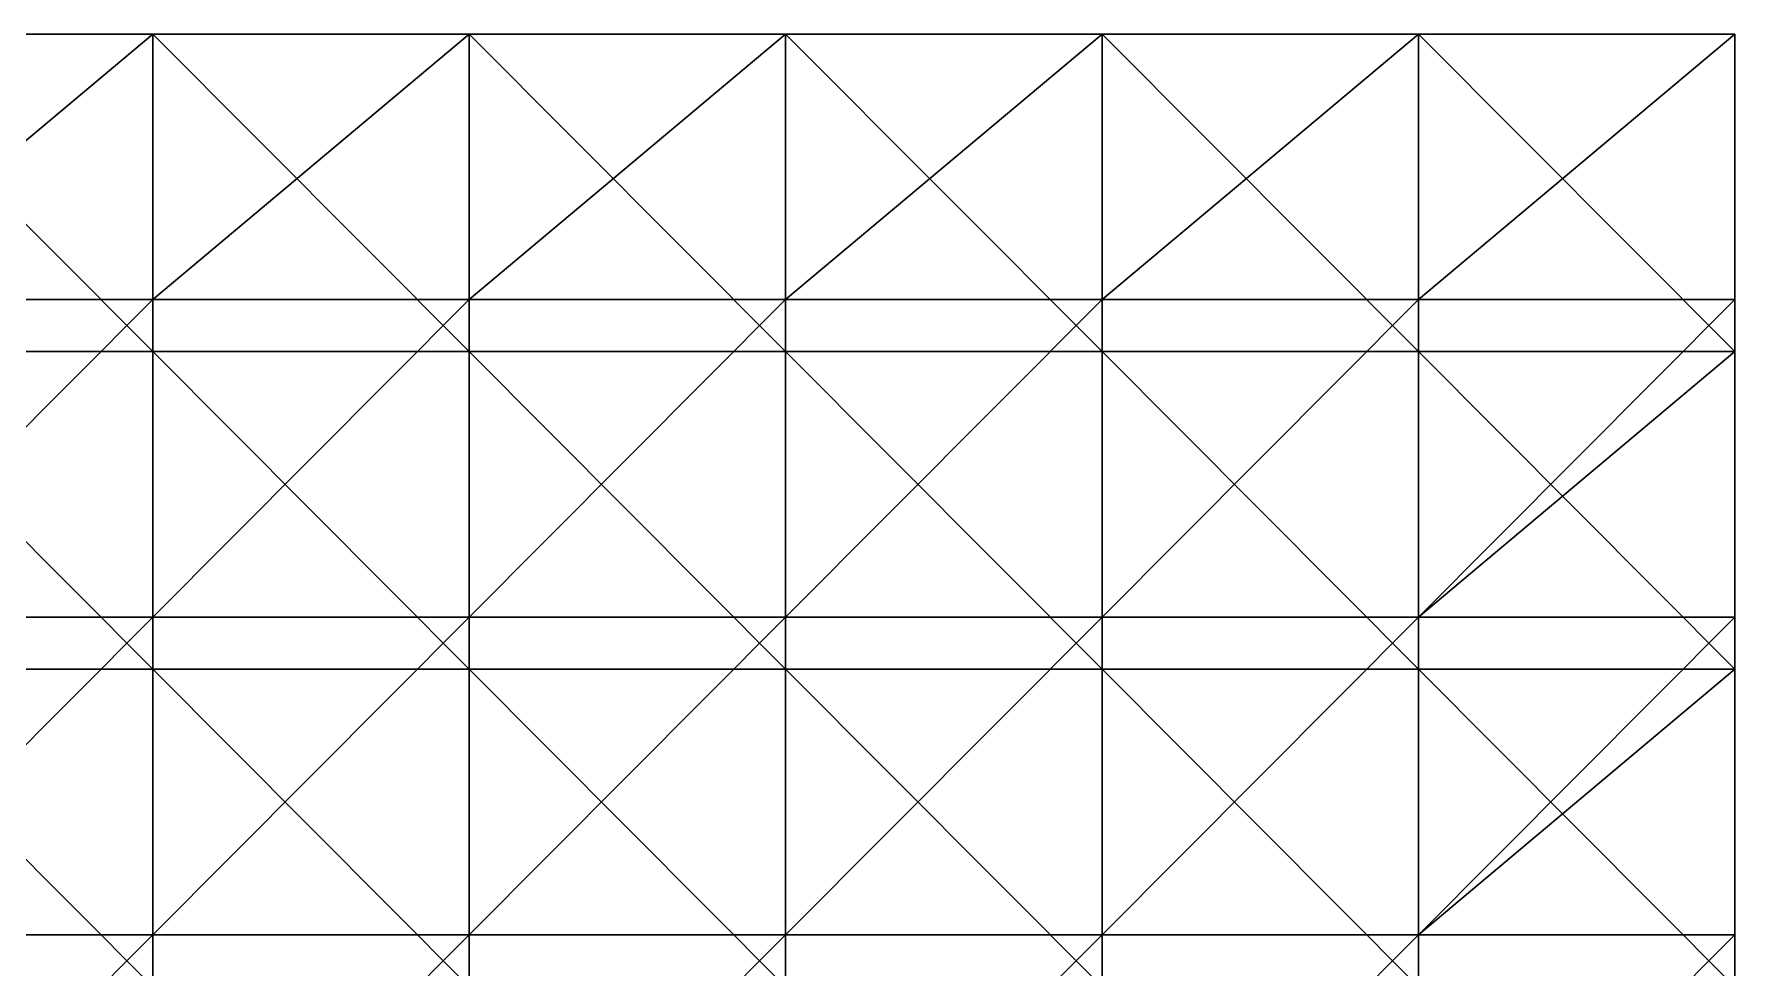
# Model space of a CAD drawing. Header units: inches. Extents: x 0 to 300, y 0 to 160.
# Drawn here: x 262.5 to 300, y 139.4 to 160 of the extents above; entities that cross this region are included whole.
import ezdxf

# ---------------------------------------------------------------- set-up
doc = ezdxf.new("R2010")
doc.units = ezdxf.units.IN
doc.header["$LTSCALE"] = 198.929398
doc.header["$MEASUREMENT"] = 0
for name, color, linetype in [('2', 7, 'CONTINUOUS'), ('4', 7, 'CONTINUOUS'), ('5', 7, 'CONTINUOUS'), ('6', 7, 'CONTINUOUS')]:
    doc.layers.add(name, color=color, linetype=linetype)

msp = doc.modelspace()

# ---------------------------------------------------------------- linework, layer by layer
at = {"layer": '2', "linetype": 'CONTINUOUS'}
for points in [[(300, 160, -5.853), (300, 160), (300, 153, -6.957), (300, 160, -5.853)], [(300, 153, -6.957), (300, 160), (300, 153), (300, 153, -6.957)], [(300, 160, -6.957), (300, 160, -5.853), (300, 153, -6.957), (300, 160, -6.957)], [(300, 160, -12.86), (300, 160, -6.957), (300, 153, -13.913), (300, 160, -12.86)], [(300, 153, -13.913), (300, 160, -6.957), (300, 153, -6.957), (300, 153, -13.913)], [(300, 160, -13.913), (300, 160, -12.86), (300, 153, -13.913), (300, 160, -13.913)], [(300, 160, -19.867), (300, 160, -13.913), (300, 153, -20.87), (300, 160, -19.867)], [(300, 153, -20.87), (300, 160, -13.913), (300, 153, -13.913), (300, 153, -20.87)], [(300, 160, -20.87), (300, 160, -19.867), (300, 153, -20.87), (300, 160, -20.87)], [(300, 160, -26.874), (300, 160, -20.87), (300, 153, -27.826), (300, 160, -26.874)], [(300, 153, -27.826), (300, 160, -20.87), (300, 153, -20.87), (300, 153, -27.826)], [(300, 160, -27.826), (300, 160, -26.874), (300, 153, -27.826), (300, 160, -27.826)], [(300, 160, -33.881), (300, 160, -27.826), (300, 153, -34.783), (300, 160, -33.881)], [(300, 153, -34.783), (300, 160, -27.826), (300, 153, -27.826), (300, 153, -34.783)], [(300, 160, -34.783), (300, 160, -33.881), (300, 153, -34.783), (300, 160, -34.783)], [(300, 160, -40.888), (300, 160, -34.783), (300, 153, -41.739), (300, 160, -40.888)], [(300, 153, -41.739), (300, 160, -34.783), (300, 153, -34.783), (300, 153, -41.739)], [(300, 160, -41.739), (300, 160, -40.888), (300, 153, -41.739), (300, 160, -41.739)], [(300, 160, -47.895), (300, 160, -41.739), (300, 153, -48.696), (300, 160, -47.895)], [(300, 153, -48.696), (300, 160, -41.739), (300, 153, -41.739), (300, 153, -48.696)], [(300, 160, -48.696), (300, 160, -47.895), (300, 153, -48.696), (300, 160, -48.696)], [(300, 160, -54.902), (300, 160, -48.696), (300, 153, -55.652), (300, 160, -54.902)], [(300, 153, -55.652), (300, 160, -48.696), (300, 153, -48.696), (300, 153, -55.652)], [(300, 160, -55.652), (300, 160, -54.902), (300, 153, -55.652), (300, 160, -55.652)], [(300, 160, -61.909), (300, 160, -55.652), (300, 153, -62.609), (300, 160, -61.909)], [(300, 153, -62.609), (300, 160, -55.652), (300, 153, -55.652), (300, 153, -62.609)], [(300, 160, -62.609), (300, 160, -61.909), (300, 153, -62.609), (300, 160, -62.609)], [(300, 160, -68.916), (300, 160, -62.609), (300, 153, -69.565), (300, 160, -68.916)], [(300, 153, -69.565), (300, 160, -62.609), (300, 153, -62.609), (300, 153, -69.565)], [(300, 160, -69.565), (300, 160, -68.916), (300, 153, -69.565), (300, 160, -69.565)], [(300, 160, -75.923), (300, 160, -69.565), (300, 153, -76.522), (300, 160, -75.923)], [(300, 153, -76.522), (300, 160, -69.565), (300, 153, -69.565), (300, 153, -76.522)], [(300, 160, -76.522), (300, 160, -75.923), (300, 153, -76.522), (300, 160, -76.522)], [(300, 160, -82.93), (300, 160, -76.522), (300, 153, -83.478), (300, 160, -82.93)], [(300, 153, -83.478), (300, 160, -76.522), (300, 153, -76.522), (300, 153, -83.478)], [(300, 160, -83.478), (300, 160, -82.93), (300, 153, -83.478), (300, 160, -83.478)], [(300, 160, -89.937), (300, 160, -83.478), (300, 153, -90.435), (300, 160, -89.937)], [(300, 153, -90.435), (300, 160, -83.478), (300, 153, -83.478), (300, 153, -90.435)], [(300, 160, -90.435), (300, 160, -89.937), (300, 153, -90.435), (300, 160, -90.435)], [(300, 160, -96.944), (300, 160, -90.435), (300, 153, -97.391), (300, 160, -96.944)], [(300, 153, -97.391), (300, 160, -90.435), (300, 153, -90.435), (300, 153, -97.391)], [(300, 160, -97.391), (300, 160, -96.944), (300, 153, -97.391), (300, 160, -97.391)], [(300, 160, -103.951), (300, 160, -97.391), (300, 153, -104.348), (300, 160, -103.951)], [(300, 153, -104.348), (300, 160, -97.391), (300, 153, -97.391), (300, 153, -104.348)], [(300, 160, -104.348), (300, 160, -103.951), (300, 153, -104.348), (300, 160, -104.348)], [(300, 160, -110.958), (300, 160, -104.348), (300, 153, -111.304), (300, 160, -110.958)], [(300, 153, -111.304), (300, 160, -104.348), (300, 153, -104.348), (300, 153, -111.304)], [(300, 160, -111.304), (300, 160, -110.958), (300, 153, -111.304), (300, 160, -111.304)], [(300, 160, -117.965), (300, 160, -111.304), (300, 153, -118.261), (300, 160, -117.965)], [(300, 153, -118.261), (300, 160, -111.304), (300, 153, -111.304), (300, 153, -118.261)], [(300, 160, -118.261), (300, 160, -117.965), (300, 153, -118.261), (300, 160, -118.261)], [(300, 160, -124.972), (300, 160, -118.261), (300, 153, -125.217), (300, 160, -124.972)], [(300, 153, -125.217), (300, 160, -118.261), (300, 153, -118.261), (300, 153, -125.217)], [(300, 160, -125.217), (300, 160, -124.972), (300, 153, -125.217), (300, 160, -125.217)], [(300, 160, -131.979), (300, 160, -125.217), (300, 153, -132.174), (300, 160, -131.979)], [(300, 153, -132.174), (300, 160, -125.217), (300, 153, -125.217), (300, 153, -132.174)], [(300, 160, -132.174), (300, 160, -131.979), (300, 153, -132.174), (300, 160, -132.174)], [(300, 160, -138.986), (300, 160, -132.174), (300, 153, -139.13), (300, 160, -138.986)], [(300, 153, -139.13), (300, 160, -132.174), (300, 153, -132.174), (300, 153, -139.13)], [(300, 160, -139.13), (300, 160, -138.986), (300, 153, -139.13), (300, 160, -139.13)], [(300, 160, -145.993), (300, 160, -139.13), (300, 153, -146.087), (300, 160, -145.993)], [(300, 153, -146.087), (300, 160, -139.13), (300, 153, -139.13), (300, 153, -146.087)], [(300, 160, -146.087), (300, 160, -145.993), (300, 153, -146.087), (300, 160, -146.087)], [(300, 160, -153), (300, 160, -146.087), (300, 153, -153.043), (300, 160, -153)], [(300, 153, -153.043), (300, 160, -146.087), (300, 153, -146.087), (300, 153, -153.043)], [(300, 160, -160), (300, 160, -153), (300, 154.147, -160), (300, 160, -160)], [(300, 154.147, -160), (300, 160, -153), (300, 153, -160), (300, 154.147, -160)], [(300, 153, -160), (300, 160, -153), (300, 153, -153.043), (300, 153, -160)], [(300, 153, -160), (300, 153, -153.043), (300, 147.14, -160), (300, 153, -160)], [(300, 153, -153.043), (300, 153, -146.087), (300, 145.993, -153.043), (300, 153, -153.043)], [(300, 147.14, -160), (300, 153, -153.043), (300, 145.993, -160), (300, 147.14, -160)], [(300, 145.993, -160), (300, 153, -153.043), (300, 145.993, -153.043), (300, 145.993, -160)], [(300, 153, -146.087), (300, 153, -139.13), (300, 145.993, -146.087), (300, 153, -146.087)], [(300, 145.993, -153.043), (300, 153, -146.087), (300, 145.993, -146.087), (300, 145.993, -153.043)], [(300, 153, -139.13), (300, 153, -132.174), (300, 145.993, -139.13), (300, 153, -139.13)], [(300, 145.993, -146.087), (300, 153, -139.13), (300, 145.993, -139.13), (300, 145.993, -146.087)], [(300, 153, -132.174), (300, 153, -125.217), (300, 145.993, -132.174), (300, 153, -132.174)], [(300, 145.993, -139.13), (300, 153, -132.174), (300, 145.993, -132.174), (300, 145.993, -139.13)], [(300, 153, -125.217), (300, 153, -118.261), (300, 145.993, -125.217), (300, 153, -125.217)], [(300, 145.993, -132.174), (300, 153, -125.217), (300, 145.993, -125.217), (300, 145.993, -132.174)], [(300, 153, -118.261), (300, 153, -111.304), (300, 145.993, -118.261), (300, 153, -118.261)], [(300, 145.993, -125.217), (300, 153, -118.261), (300, 145.993, -118.261), (300, 145.993, -125.217)], [(300, 153, -111.304), (300, 153, -104.348), (300, 145.993, -111.304), (300, 153, -111.304)], [(300, 145.993, -118.261), (300, 153, -111.304), (300, 145.993, -111.304), (300, 145.993, -118.261)], [(300, 153, -104.348), (300, 153, -97.391), (300, 145.993, -104.348), (300, 153, -104.348)], [(300, 145.993, -111.304), (300, 153, -104.348), (300, 145.993, -104.348), (300, 145.993, -111.304)], [(300, 153, -97.391), (300, 153, -90.435), (300, 145.993, -97.391), (300, 153, -97.391)], [(300, 145.993, -104.348), (300, 153, -97.391), (300, 145.993, -97.391), (300, 145.993, -104.348)], [(300, 153, -90.435), (300, 153, -83.478), (300, 145.993, -90.435), (300, 153, -90.435)], [(300, 145.993, -97.391), (300, 153, -90.435), (300, 145.993, -90.435), (300, 145.993, -97.391)], [(300, 153, -83.478), (300, 153, -76.522), (300, 145.993, -83.478), (300, 153, -83.478)], [(300, 145.993, -90.435), (300, 153, -83.478), (300, 145.993, -83.478), (300, 145.993, -90.435)], [(300, 153, -76.522), (300, 153, -69.565), (300, 145.993, -76.522), (300, 153, -76.522)], [(300, 145.993, -83.478), (300, 153, -76.522), (300, 145.993, -76.522), (300, 145.993, -83.478)], [(300, 153, -69.565), (300, 153, -62.609), (300, 145.993, -69.565), (300, 153, -69.565)], [(300, 145.993, -76.522), (300, 153, -69.565), (300, 145.993, -69.565), (300, 145.993, -76.522)], [(300, 153, -62.609), (300, 153, -55.652), (300, 145.993, -62.609), (300, 153, -62.609)], [(300, 145.993, -69.565), (300, 153, -62.609), (300, 145.993, -62.609), (300, 145.993, -69.565)], [(300, 153, -55.652), (300, 153, -48.696), (300, 145.993, -55.652), (300, 153, -55.652)], [(300, 145.993, -62.609), (300, 153, -55.652), (300, 145.993, -55.652), (300, 145.993, -62.609)], [(300, 153, -48.696), (300, 153, -41.739), (300, 145.993, -48.696), (300, 153, -48.696)], [(300, 145.993, -55.652), (300, 153, -48.696), (300, 145.993, -48.696), (300, 145.993, -55.652)], [(300, 153, -41.739), (300, 153, -34.783), (300, 145.993, -41.739), (300, 153, -41.739)], [(300, 145.993, -48.696), (300, 153, -41.739), (300, 145.993, -41.739), (300, 145.993, -48.696)], [(300, 153, -34.783), (300, 153, -27.826), (300, 145.993, -34.783), (300, 153, -34.783)], [(300, 145.993, -41.739), (300, 153, -34.783), (300, 145.993, -34.783), (300, 145.993, -41.739)], [(300, 153, -27.826), (300, 153, -20.87), (300, 145.993, -27.826), (300, 153, -27.826)], [(300, 145.993, -34.783), (300, 153, -27.826), (300, 145.993, -27.826), (300, 145.993, -34.783)], [(300, 153, -20.87), (300, 153, -13.913), (300, 145.993, -20.87), (300, 153, -20.87)], [(300, 145.993, -27.826), (300, 153, -20.87), (300, 145.993, -20.87), (300, 145.993, -27.826)], [(300, 153, -13.913), (300, 153, -6.957), (300, 145.993, -13.913), (300, 153, -13.913)], [(300, 145.993, -20.87), (300, 153, -13.913), (300, 145.993, -13.913), (300, 145.993, -20.87)], [(300, 153, -6.957), (300, 153), (300, 145.993, -6.957), (300, 153, -6.957)], [(300, 145.993, -13.913), (300, 153, -6.957), (300, 145.993, -6.957), (300, 145.993, -13.913)], [(300, 153), (300, 145.993), (300, 145.993, -6.957), (300, 153)], [(300, 145.993, -6.957), (300, 145.993), (300, 138.986, -6.957), (300, 145.993, -6.957)], [(300, 145.993), (300, 138.986), (300, 138.986, -6.957), (300, 145.993)], [(300, 145.993, -160), (300, 145.993, -153.043), (300, 140.133, -160), (300, 145.993, -160)], [(300, 145.993, -153.043), (300, 145.993, -146.087), (300, 138.986, -153.043), (300, 145.993, -153.043)], [(300, 140.133, -160), (300, 145.993, -153.043), (300, 138.986, -160), (300, 140.133, -160)], [(300, 138.986, -160), (300, 145.993, -153.043), (300, 138.986, -153.043), (300, 138.986, -160)], [(300, 145.993, -146.087), (300, 145.993, -139.13), (300, 138.986, -146.087), (300, 145.993, -146.087)], [(300, 138.986, -153.043), (300, 145.993, -146.087), (300, 138.986, -146.087), (300, 138.986, -153.043)], [(300, 145.993, -139.13), (300, 145.993, -132.174), (300, 138.986, -139.13), (300, 145.993, -139.13)], [(300, 138.986, -146.087), (300, 145.993, -139.13), (300, 138.986, -139.13), (300, 138.986, -146.087)], [(300, 145.993, -132.174), (300, 145.993, -125.217), (300, 138.986, -132.174), (300, 145.993, -132.174)], [(300, 138.986, -139.13), (300, 145.993, -132.174), (300, 138.986, -132.174), (300, 138.986, -139.13)], [(300, 145.993, -125.217), (300, 145.993, -118.261), (300, 138.986, -125.217), (300, 145.993, -125.217)], [(300, 138.986, -132.174), (300, 145.993, -125.217), (300, 138.986, -125.217), (300, 138.986, -132.174)], [(300, 145.993, -118.261), (300, 145.993, -111.304), (300, 138.986, -118.261), (300, 145.993, -118.261)], [(300, 138.986, -125.217), (300, 145.993, -118.261), (300, 138.986, -118.261), (300, 138.986, -125.217)], [(300, 145.993, -111.304), (300, 145.993, -104.348), (300, 138.986, -111.304), (300, 145.993, -111.304)], [(300, 138.986, -118.261), (300, 145.993, -111.304), (300, 138.986, -111.304), (300, 138.986, -118.261)], [(300, 145.993, -104.348), (300, 145.993, -97.391), (300, 138.986, -104.348), (300, 145.993, -104.348)], [(300, 138.986, -111.304), (300, 145.993, -104.348), (300, 138.986, -104.348), (300, 138.986, -111.304)], [(300, 145.993, -97.391), (300, 145.993, -90.435), (300, 138.986, -97.391), (300, 145.993, -97.391)], [(300, 138.986, -104.348), (300, 145.993, -97.391), (300, 138.986, -97.391), (300, 138.986, -104.348)], [(300, 145.993, -90.435), (300, 145.993, -83.478), (300, 138.986, -90.435), (300, 145.993, -90.435)], [(300, 138.986, -97.391), (300, 145.993, -90.435), (300, 138.986, -90.435), (300, 138.986, -97.391)], [(300, 145.993, -83.478), (300, 145.993, -76.522), (300, 138.986, -83.478), (300, 145.993, -83.478)], [(300, 138.986, -90.435), (300, 145.993, -83.478), (300, 138.986, -83.478), (300, 138.986, -90.435)], [(300, 145.993, -76.522), (300, 145.993, -69.565), (300, 138.986, -76.522), (300, 145.993, -76.522)], [(300, 138.986, -83.478), (300, 145.993, -76.522), (300, 138.986, -76.522), (300, 138.986, -83.478)], [(300, 145.993, -69.565), (300, 145.993, -62.609), (300, 138.986, -69.565), (300, 145.993, -69.565)], [(300, 138.986, -76.522), (300, 145.993, -69.565), (300, 138.986, -69.565), (300, 138.986, -76.522)], [(300, 145.993, -62.609), (300, 145.993, -55.652), (300, 138.986, -62.609), (300, 145.993, -62.609)], [(300, 138.986, -69.565), (300, 145.993, -62.609), (300, 138.986, -62.609), (300, 138.986, -69.565)], [(300, 145.993, -55.652), (300, 145.993, -48.696), (300, 138.986, -55.652), (300, 145.993, -55.652)], [(300, 138.986, -62.609), (300, 145.993, -55.652), (300, 138.986, -55.652), (300, 138.986, -62.609)], [(300, 145.993, -48.696), (300, 145.993, -41.739), (300, 138.986, -48.696), (300, 145.993, -48.696)], [(300, 138.986, -55.652), (300, 145.993, -48.696), (300, 138.986, -48.696), (300, 138.986, -55.652)], [(300, 145.993, -41.739), (300, 145.993, -34.783), (300, 138.986, -41.739), (300, 145.993, -41.739)], [(300, 138.986, -48.696), (300, 145.993, -41.739), (300, 138.986, -41.739), (300, 138.986, -48.696)], [(300, 145.993, -34.783), (300, 145.993, -27.826), (300, 138.986, -34.783), (300, 145.993, -34.783)], [(300, 138.986, -41.739), (300, 145.993, -34.783), (300, 138.986, -34.783), (300, 138.986, -41.739)], [(300, 145.993, -27.826), (300, 145.993, -20.87), (300, 138.986, -27.826), (300, 145.993, -27.826)], [(300, 138.986, -34.783), (300, 145.993, -27.826), (300, 138.986, -27.826), (300, 138.986, -34.783)], [(300, 145.993, -20.87), (300, 145.993, -13.913), (300, 138.986, -20.87), (300, 145.993, -20.87)], [(300, 138.986, -27.826), (300, 145.993, -20.87), (300, 138.986, -20.87), (300, 138.986, -27.826)], [(300, 145.993, -13.913), (300, 145.993, -6.957), (300, 138.986, -13.913), (300, 145.993, -13.913)], [(300, 138.986, -20.87), (300, 145.993, -13.913), (300, 138.986, -13.913), (300, 138.986, -20.87)], [(300, 138.986, -13.913), (300, 145.993, -6.957), (300, 138.986, -6.957), (300, 138.986, -13.913)]]:
    msp.add_3dface(points, dxfattribs=at)
at = {"layer": '4', "linetype": 'CONTINUOUS'}
for points in [[(265.116, 154.147, -160), (258.14, 154.147, -160), (265.116, 160, -160), (265.116, 154.147, -160)], [(265.116, 160, -160), (258.14, 154.147, -160), (258.14, 160, -160), (265.116, 160, -160)], [(272.093, 154.147, -160), (265.116, 154.147, -160), (272.093, 160, -160), (272.093, 154.147, -160)], [(272.093, 160, -160), (265.116, 154.147, -160), (265.116, 160, -160), (272.093, 160, -160)], [(279.07, 154.147, -160), (272.093, 154.147, -160), (279.07, 160, -160), (279.07, 154.147, -160)], [(279.07, 160, -160), (272.093, 154.147, -160), (272.093, 160, -160), (279.07, 160, -160)], [(286.047, 154.147, -160), (279.07, 154.147, -160), (286.047, 160, -160), (286.047, 154.147, -160)], [(286.047, 160, -160), (279.07, 154.147, -160), (279.07, 160, -160), (286.047, 160, -160)], [(293.023, 154.147, -160), (286.047, 154.147, -160), (293.023, 160, -160), (293.023, 154.147, -160)], [(293.023, 160, -160), (286.047, 154.147, -160), (286.047, 160, -160), (293.023, 160, -160)], [(300, 160, -160), (300, 154.147, -160), (293.023, 154.147, -160), (300, 160, -160)], [(300, 160, -160), (293.023, 154.147, -160), (293.023, 160, -160), (300, 160, -160)], [(265.116, 147.14, -160), (258.14, 147.14, -160), (265.116, 154.147, -160), (265.116, 147.14, -160)], [(265.116, 154.147, -160), (258.14, 147.14, -160), (258.14, 154.147, -160), (265.116, 154.147, -160)], [(272.093, 147.14, -160), (265.116, 147.14, -160), (272.093, 154.147, -160), (272.093, 147.14, -160)], [(272.093, 154.147, -160), (265.116, 147.14, -160), (265.116, 154.147, -160), (272.093, 154.147, -160)], [(279.07, 147.14, -160), (272.093, 147.14, -160), (279.07, 154.147, -160), (279.07, 147.14, -160)], [(279.07, 154.147, -160), (272.093, 147.14, -160), (272.093, 154.147, -160), (279.07, 154.147, -160)], [(286.047, 147.14, -160), (279.07, 147.14, -160), (286.047, 154.147, -160), (286.047, 147.14, -160)], [(286.047, 154.147, -160), (279.07, 147.14, -160), (279.07, 154.147, -160), (286.047, 154.147, -160)], [(293.023, 147.14, -160), (286.047, 147.14, -160), (293.023, 154.147, -160), (293.023, 147.14, -160)], [(293.023, 154.147, -160), (286.047, 147.14, -160), (286.047, 154.147, -160), (293.023, 154.147, -160)], [(300, 154.147, -160), (300, 153, -160), (293.023, 147.14, -160), (300, 154.147, -160)], [(300, 154.147, -160), (293.023, 147.14, -160), (293.023, 154.147, -160), (300, 154.147, -160)], [(300, 153, -160), (300, 147.14, -160), (293.023, 147.14, -160), (300, 153, -160)], [(265.116, 140.133, -160), (258.14, 140.133, -160), (265.116, 147.14, -160), (265.116, 140.133, -160)], [(265.116, 147.14, -160), (258.14, 140.133, -160), (258.14, 147.14, -160), (265.116, 147.14, -160)], [(272.093, 140.133, -160), (265.116, 140.133, -160), (272.093, 147.14, -160), (272.093, 140.133, -160)], [(272.093, 147.14, -160), (265.116, 140.133, -160), (265.116, 147.14, -160), (272.093, 147.14, -160)], [(279.07, 140.133, -160), (272.093, 140.133, -160), (279.07, 147.14, -160), (279.07, 140.133, -160)], [(279.07, 147.14, -160), (272.093, 140.133, -160), (272.093, 147.14, -160), (279.07, 147.14, -160)], [(286.047, 140.133, -160), (279.07, 140.133, -160), (286.047, 147.14, -160), (286.047, 140.133, -160)], [(286.047, 147.14, -160), (279.07, 140.133, -160), (279.07, 147.14, -160), (286.047, 147.14, -160)], [(293.023, 140.133, -160), (286.047, 140.133, -160), (293.023, 147.14, -160), (293.023, 140.133, -160)], [(293.023, 147.14, -160), (286.047, 140.133, -160), (286.047, 147.14, -160), (293.023, 147.14, -160)], [(300, 147.14, -160), (300, 145.993, -160), (293.023, 140.133, -160), (300, 147.14, -160)], [(300, 147.14, -160), (293.023, 140.133, -160), (293.023, 147.14, -160), (300, 147.14, -160)], [(300, 145.993, -160), (300, 140.133, -160), (293.023, 140.133, -160), (300, 145.993, -160)], [(265.116, 133.126, -160), (258.14, 133.126, -160), (265.116, 140.133, -160), (265.116, 133.126, -160)], [(265.116, 140.133, -160), (258.14, 133.126, -160), (258.14, 140.133, -160), (265.116, 140.133, -160)], [(272.093, 133.126, -160), (265.116, 133.126, -160), (272.093, 140.133, -160), (272.093, 133.126, -160)], [(272.093, 140.133, -160), (265.116, 133.126, -160), (265.116, 140.133, -160), (272.093, 140.133, -160)], [(279.07, 133.126, -160), (272.093, 133.126, -160), (279.07, 140.133, -160), (279.07, 133.126, -160)], [(279.07, 140.133, -160), (272.093, 133.126, -160), (272.093, 140.133, -160), (279.07, 140.133, -160)], [(286.047, 133.126, -160), (279.07, 133.126, -160), (286.047, 140.133, -160), (286.047, 133.126, -160)], [(286.047, 140.133, -160), (279.07, 133.126, -160), (279.07, 140.133, -160), (286.047, 140.133, -160)], [(293.023, 133.126, -160), (286.047, 133.126, -160), (293.023, 140.133, -160), (293.023, 133.126, -160)], [(293.023, 140.133, -160), (286.047, 133.126, -160), (286.047, 140.133, -160), (293.023, 140.133, -160)], [(300, 140.133, -160), (300, 138.986, -160), (293.023, 133.126, -160), (300, 140.133, -160)], [(300, 140.133, -160), (293.023, 133.126, -160), (293.023, 140.133, -160), (300, 140.133, -160)]]:
    msp.add_3dface(points, dxfattribs=at)
at = {"layer": '5', "linetype": 'CONTINUOUS'}
for points in [[(265.116, 160, -160), (258.14, 160, -160), (265.116, 160, -153), (265.116, 160, -160)], [(265.116, 160, -153), (258.14, 160, -160), (258.14, 160, -153), (265.116, 160, -153)], [(265.116, 160, -153), (258.14, 160, -153), (265.116, 160, -145.993), (265.116, 160, -153)], [(265.116, 160, -145.993), (258.14, 160, -153), (258.14, 160, -145.993), (265.116, 160, -145.993)], [(265.116, 160, -145.993), (258.14, 160, -145.993), (265.116, 160, -138.986), (265.116, 160, -145.993)], [(265.116, 160, -138.986), (258.14, 160, -145.993), (258.14, 160, -138.986), (265.116, 160, -138.986)], [(265.116, 160, -138.986), (258.14, 160, -138.986), (265.116, 160, -131.979), (265.116, 160, -138.986)], [(265.116, 160, -131.979), (258.14, 160, -138.986), (258.14, 160, -131.979), (265.116, 160, -131.979)], [(265.116, 160, -131.979), (258.14, 160, -131.979), (265.116, 160, -124.972), (265.116, 160, -131.979)], [(265.116, 160, -124.972), (258.14, 160, -131.979), (258.14, 160, -124.972), (265.116, 160, -124.972)], [(265.116, 160, -124.972), (258.14, 160, -124.972), (265.116, 160, -117.965), (265.116, 160, -124.972)], [(265.116, 160, -117.965), (258.14, 160, -124.972), (258.14, 160, -117.965), (265.116, 160, -117.965)], [(265.116, 160, -117.965), (258.14, 160, -117.965), (265.116, 160, -110.958), (265.116, 160, -117.965)], [(265.116, 160, -110.958), (258.14, 160, -117.965), (258.14, 160, -110.958), (265.116, 160, -110.958)], [(265.116, 160, -110.958), (258.14, 160, -110.958), (265.116, 160, -103.951), (265.116, 160, -110.958)], [(265.116, 160, -103.951), (258.14, 160, -110.958), (258.14, 160, -103.951), (265.116, 160, -103.951)], [(265.116, 160, -103.951), (258.14, 160, -103.951), (265.116, 160, -96.944), (265.116, 160, -103.951)], [(265.116, 160, -96.944), (258.14, 160, -103.951), (258.14, 160, -96.944), (265.116, 160, -96.944)], [(265.116, 160, -96.944), (258.14, 160, -96.944), (265.116, 160, -89.937), (265.116, 160, -96.944)], [(265.116, 160, -89.937), (258.14, 160, -96.944), (258.14, 160, -89.937), (265.116, 160, -89.937)], [(265.116, 160, -89.937), (258.14, 160, -89.937), (265.116, 160, -82.93), (265.116, 160, -89.937)], [(265.116, 160, -82.93), (258.14, 160, -89.937), (258.14, 160, -82.93), (265.116, 160, -82.93)], [(265.116, 160, -82.93), (258.14, 160, -82.93), (265.116, 160, -75.923), (265.116, 160, -82.93)], [(265.116, 160, -75.923), (258.14, 160, -82.93), (258.14, 160, -75.923), (265.116, 160, -75.923)], [(265.116, 160, -75.923), (258.14, 160, -75.923), (265.116, 160, -68.916), (265.116, 160, -75.923)], [(265.116, 160, -68.916), (258.14, 160, -75.923), (258.14, 160, -68.916), (265.116, 160, -68.916)], [(265.116, 160, -68.916), (258.14, 160, -68.916), (265.116, 160, -61.909), (265.116, 160, -68.916)], [(265.116, 160, -61.909), (258.14, 160, -68.916), (258.14, 160, -61.909), (265.116, 160, -61.909)], [(265.116, 160, -61.909), (258.14, 160, -61.909), (265.116, 160, -54.902), (265.116, 160, -61.909)], [(265.116, 160, -54.902), (258.14, 160, -61.909), (258.14, 160, -54.902), (265.116, 160, -54.902)], [(265.116, 160, -54.902), (258.14, 160, -54.902), (265.116, 160, -47.895), (265.116, 160, -54.902)], [(265.116, 160, -47.895), (258.14, 160, -54.902), (258.14, 160, -47.895), (265.116, 160, -47.895)], [(265.116, 160, -47.895), (258.14, 160, -47.895), (265.116, 160, -40.888), (265.116, 160, -47.895)], [(265.116, 160, -40.888), (258.14, 160, -47.895), (258.14, 160, -40.888), (265.116, 160, -40.888)], [(265.116, 160, -40.888), (258.14, 160, -40.888), (265.116, 160, -33.881), (265.116, 160, -40.888)], [(265.116, 160, -33.881), (258.14, 160, -40.888), (258.14, 160, -33.881), (265.116, 160, -33.881)], [(265.116, 160, -33.881), (258.14, 160, -33.881), (265.116, 160, -26.874), (265.116, 160, -33.881)], [(265.116, 160, -26.874), (258.14, 160, -33.881), (258.14, 160, -26.874), (265.116, 160, -26.874)], [(265.116, 160, -26.874), (258.14, 160, -26.874), (265.116, 160, -19.867), (265.116, 160, -26.874)], [(265.116, 160, -19.867), (258.14, 160, -26.874), (258.14, 160, -19.867), (265.116, 160, -19.867)], [(265.116, 160, -19.867), (258.14, 160, -19.867), (265.116, 160, -12.86), (265.116, 160, -19.867)], [(265.116, 160, -12.86), (258.14, 160, -19.867), (258.14, 160, -12.86), (265.116, 160, -12.86)], [(265.116, 160, -12.86), (258.14, 160, -12.86), (265.116, 160, -5.853), (265.116, 160, -12.86)], [(265.116, 160, -5.853), (258.14, 160, -12.86), (258.14, 160, -5.853), (265.116, 160, -5.853)], [(265.116, 160, -5.853), (258.14, 160, -5.853), (265.116, 160), (265.116, 160, -5.853)], [(265.116, 160), (258.14, 160, -5.853), (258.14, 160), (265.116, 160)], [(272.093, 160, -160), (265.116, 160, -160), (272.093, 160, -153), (272.093, 160, -160)], [(272.093, 160, -153), (265.116, 160, -160), (265.116, 160, -153), (272.093, 160, -153)], [(272.093, 160, -153), (265.116, 160, -153), (272.093, 160, -145.993), (272.093, 160, -153)], [(272.093, 160, -145.993), (265.116, 160, -153), (265.116, 160, -145.993), (272.093, 160, -145.993)], [(272.093, 160, -145.993), (265.116, 160, -145.993), (272.093, 160, -138.986), (272.093, 160, -145.993)], [(272.093, 160, -138.986), (265.116, 160, -145.993), (265.116, 160, -138.986), (272.093, 160, -138.986)], [(272.093, 160, -138.986), (265.116, 160, -138.986), (272.093, 160, -131.979), (272.093, 160, -138.986)], [(272.093, 160, -131.979), (265.116, 160, -138.986), (265.116, 160, -131.979), (272.093, 160, -131.979)], [(272.093, 160, -131.979), (265.116, 160, -131.979), (272.093, 160, -124.972), (272.093, 160, -131.979)], [(272.093, 160, -124.972), (265.116, 160, -131.979), (265.116, 160, -124.972), (272.093, 160, -124.972)], [(272.093, 160, -124.972), (265.116, 160, -124.972), (272.093, 160, -117.965), (272.093, 160, -124.972)], [(272.093, 160, -117.965), (265.116, 160, -124.972), (265.116, 160, -117.965), (272.093, 160, -117.965)], [(272.093, 160, -117.965), (265.116, 160, -117.965), (272.093, 160, -110.958), (272.093, 160, -117.965)], [(272.093, 160, -110.958), (265.116, 160, -117.965), (265.116, 160, -110.958), (272.093, 160, -110.958)], [(272.093, 160, -110.958), (265.116, 160, -110.958), (272.093, 160, -103.951), (272.093, 160, -110.958)], [(272.093, 160, -103.951), (265.116, 160, -110.958), (265.116, 160, -103.951), (272.093, 160, -103.951)], [(272.093, 160, -103.951), (265.116, 160, -103.951), (272.093, 160, -96.944), (272.093, 160, -103.951)], [(272.093, 160, -96.944), (265.116, 160, -103.951), (265.116, 160, -96.944), (272.093, 160, -96.944)], [(272.093, 160, -96.944), (265.116, 160, -96.944), (272.093, 160, -89.937), (272.093, 160, -96.944)], [(272.093, 160, -89.937), (265.116, 160, -96.944), (265.116, 160, -89.937), (272.093, 160, -89.937)], [(272.093, 160, -89.937), (265.116, 160, -89.937), (272.093, 160, -82.93), (272.093, 160, -89.937)], [(272.093, 160, -82.93), (265.116, 160, -89.937), (265.116, 160, -82.93), (272.093, 160, -82.93)], [(272.093, 160, -82.93), (265.116, 160, -82.93), (272.093, 160, -75.923), (272.093, 160, -82.93)], [(272.093, 160, -75.923), (265.116, 160, -82.93), (265.116, 160, -75.923), (272.093, 160, -75.923)], [(272.093, 160, -75.923), (265.116, 160, -75.923), (272.093, 160, -68.916), (272.093, 160, -75.923)], [(272.093, 160, -68.916), (265.116, 160, -75.923), (265.116, 160, -68.916), (272.093, 160, -68.916)], [(272.093, 160, -68.916), (265.116, 160, -68.916), (272.093, 160, -61.909), (272.093, 160, -68.916)], [(272.093, 160, -61.909), (265.116, 160, -68.916), (265.116, 160, -61.909), (272.093, 160, -61.909)], [(272.093, 160, -61.909), (265.116, 160, -61.909), (272.093, 160, -54.902), (272.093, 160, -61.909)], [(272.093, 160, -54.902), (265.116, 160, -61.909), (265.116, 160, -54.902), (272.093, 160, -54.902)], [(272.093, 160, -54.902), (265.116, 160, -54.902), (272.093, 160, -47.895), (272.093, 160, -54.902)], [(272.093, 160, -47.895), (265.116, 160, -54.902), (265.116, 160, -47.895), (272.093, 160, -47.895)], [(272.093, 160, -47.895), (265.116, 160, -47.895), (272.093, 160, -40.888), (272.093, 160, -47.895)], [(272.093, 160, -40.888), (265.116, 160, -47.895), (265.116, 160, -40.888), (272.093, 160, -40.888)], [(272.093, 160, -40.888), (265.116, 160, -40.888), (272.093, 160, -33.881), (272.093, 160, -40.888)], [(272.093, 160, -33.881), (265.116, 160, -40.888), (265.116, 160, -33.881), (272.093, 160, -33.881)], [(272.093, 160, -33.881), (265.116, 160, -33.881), (272.093, 160, -26.874), (272.093, 160, -33.881)], [(272.093, 160, -26.874), (265.116, 160, -33.881), (265.116, 160, -26.874), (272.093, 160, -26.874)], [(272.093, 160, -26.874), (265.116, 160, -26.874), (272.093, 160, -19.867), (272.093, 160, -26.874)], [(272.093, 160, -19.867), (265.116, 160, -26.874), (265.116, 160, -19.867), (272.093, 160, -19.867)], [(272.093, 160, -19.867), (265.116, 160, -19.867), (272.093, 160, -12.86), (272.093, 160, -19.867)], [(272.093, 160, -12.86), (265.116, 160, -19.867), (265.116, 160, -12.86), (272.093, 160, -12.86)], [(272.093, 160, -12.86), (265.116, 160, -12.86), (272.093, 160, -5.853), (272.093, 160, -12.86)], [(272.093, 160, -5.853), (265.116, 160, -12.86), (265.116, 160, -5.853), (272.093, 160, -5.853)], [(272.093, 160, -5.853), (265.116, 160, -5.853), (272.093, 160), (272.093, 160, -5.853)], [(272.093, 160), (265.116, 160, -5.853), (265.116, 160), (272.093, 160)], [(279.07, 160, -160), (272.093, 160, -160), (279.07, 160, -153), (279.07, 160, -160)], [(279.07, 160, -153), (272.093, 160, -160), (272.093, 160, -153), (279.07, 160, -153)], [(279.07, 160, -153), (272.093, 160, -153), (279.07, 160, -145.993), (279.07, 160, -153)], [(279.07, 160, -145.993), (272.093, 160, -153), (272.093, 160, -145.993), (279.07, 160, -145.993)], [(279.07, 160, -145.993), (272.093, 160, -145.993), (279.07, 160, -138.986), (279.07, 160, -145.993)], [(279.07, 160, -138.986), (272.093, 160, -145.993), (272.093, 160, -138.986), (279.07, 160, -138.986)], [(279.07, 160, -138.986), (272.093, 160, -138.986), (279.07, 160, -131.979), (279.07, 160, -138.986)], [(279.07, 160, -131.979), (272.093, 160, -138.986), (272.093, 160, -131.979), (279.07, 160, -131.979)], [(279.07, 160, -131.979), (272.093, 160, -131.979), (279.07, 160, -124.972), (279.07, 160, -131.979)], [(279.07, 160, -124.972), (272.093, 160, -131.979), (272.093, 160, -124.972), (279.07, 160, -124.972)], [(279.07, 160, -124.972), (272.093, 160, -124.972), (279.07, 160, -117.965), (279.07, 160, -124.972)], [(279.07, 160, -117.965), (272.093, 160, -124.972), (272.093, 160, -117.965), (279.07, 160, -117.965)], [(279.07, 160, -117.965), (272.093, 160, -117.965), (279.07, 160, -110.958), (279.07, 160, -117.965)], [(279.07, 160, -110.958), (272.093, 160, -117.965), (272.093, 160, -110.958), (279.07, 160, -110.958)], [(279.07, 160, -110.958), (272.093, 160, -110.958), (279.07, 160, -103.951), (279.07, 160, -110.958)], [(279.07, 160, -103.951), (272.093, 160, -110.958), (272.093, 160, -103.951), (279.07, 160, -103.951)], [(279.07, 160, -103.951), (272.093, 160, -103.951), (279.07, 160, -96.944), (279.07, 160, -103.951)], [(279.07, 160, -96.944), (272.093, 160, -103.951), (272.093, 160, -96.944), (279.07, 160, -96.944)], [(279.07, 160, -96.944), (272.093, 160, -96.944), (279.07, 160, -89.937), (279.07, 160, -96.944)], [(279.07, 160, -89.937), (272.093, 160, -96.944), (272.093, 160, -89.937), (279.07, 160, -89.937)], [(279.07, 160, -89.937), (272.093, 160, -89.937), (279.07, 160, -82.93), (279.07, 160, -89.937)], [(279.07, 160, -82.93), (272.093, 160, -89.937), (272.093, 160, -82.93), (279.07, 160, -82.93)], [(279.07, 160, -82.93), (272.093, 160, -82.93), (279.07, 160, -75.923), (279.07, 160, -82.93)], [(279.07, 160, -75.923), (272.093, 160, -82.93), (272.093, 160, -75.923), (279.07, 160, -75.923)], [(279.07, 160, -75.923), (272.093, 160, -75.923), (279.07, 160, -68.916), (279.07, 160, -75.923)], [(279.07, 160, -68.916), (272.093, 160, -75.923), (272.093, 160, -68.916), (279.07, 160, -68.916)], [(279.07, 160, -68.916), (272.093, 160, -68.916), (279.07, 160, -61.909), (279.07, 160, -68.916)], [(279.07, 160, -61.909), (272.093, 160, -68.916), (272.093, 160, -61.909), (279.07, 160, -61.909)], [(279.07, 160, -61.909), (272.093, 160, -61.909), (279.07, 160, -54.902), (279.07, 160, -61.909)], [(279.07, 160, -54.902), (272.093, 160, -61.909), (272.093, 160, -54.902), (279.07, 160, -54.902)], [(279.07, 160, -54.902), (272.093, 160, -54.902), (279.07, 160, -47.895), (279.07, 160, -54.902)], [(279.07, 160, -47.895), (272.093, 160, -54.902), (272.093, 160, -47.895), (279.07, 160, -47.895)], [(279.07, 160, -47.895), (272.093, 160, -47.895), (279.07, 160, -40.888), (279.07, 160, -47.895)], [(279.07, 160, -40.888), (272.093, 160, -47.895), (272.093, 160, -40.888), (279.07, 160, -40.888)], [(279.07, 160, -40.888), (272.093, 160, -40.888), (279.07, 160, -33.881), (279.07, 160, -40.888)], [(279.07, 160, -33.881), (272.093, 160, -40.888), (272.093, 160, -33.881), (279.07, 160, -33.881)], [(279.07, 160, -33.881), (272.093, 160, -33.881), (279.07, 160, -26.874), (279.07, 160, -33.881)], [(279.07, 160, -26.874), (272.093, 160, -33.881), (272.093, 160, -26.874), (279.07, 160, -26.874)], [(279.07, 160, -26.874), (272.093, 160, -26.874), (279.07, 160, -19.867), (279.07, 160, -26.874)], [(279.07, 160, -19.867), (272.093, 160, -26.874), (272.093, 160, -19.867), (279.07, 160, -19.867)], [(279.07, 160, -19.867), (272.093, 160, -19.867), (279.07, 160, -12.86), (279.07, 160, -19.867)], [(279.07, 160, -12.86), (272.093, 160, -19.867), (272.093, 160, -12.86), (279.07, 160, -12.86)], [(279.07, 160, -12.86), (272.093, 160, -12.86), (279.07, 160, -5.853), (279.07, 160, -12.86)], [(279.07, 160, -5.853), (272.093, 160, -12.86), (272.093, 160, -5.853), (279.07, 160, -5.853)], [(279.07, 160, -5.853), (272.093, 160, -5.853), (279.07, 160), (279.07, 160, -5.853)], [(279.07, 160), (272.093, 160, -5.853), (272.093, 160), (279.07, 160)], [(286.047, 160, -160), (279.07, 160, -160), (286.047, 160, -153), (286.047, 160, -160)], [(286.047, 160, -153), (279.07, 160, -160), (279.07, 160, -153), (286.047, 160, -153)], [(286.047, 160, -153), (279.07, 160, -153), (286.047, 160, -145.993), (286.047, 160, -153)], [(286.047, 160, -145.993), (279.07, 160, -153), (279.07, 160, -145.993), (286.047, 160, -145.993)], [(286.047, 160, -145.993), (279.07, 160, -145.993), (286.047, 160, -138.986), (286.047, 160, -145.993)], [(286.047, 160, -138.986), (279.07, 160, -145.993), (279.07, 160, -138.986), (286.047, 160, -138.986)], [(286.047, 160, -138.986), (279.07, 160, -138.986), (286.047, 160, -131.979), (286.047, 160, -138.986)], [(286.047, 160, -131.979), (279.07, 160, -138.986), (279.07, 160, -131.979), (286.047, 160, -131.979)], [(286.047, 160, -131.979), (279.07, 160, -131.979), (286.047, 160, -124.972), (286.047, 160, -131.979)], [(286.047, 160, -124.972), (279.07, 160, -131.979), (279.07, 160, -124.972), (286.047, 160, -124.972)], [(286.047, 160, -124.972), (279.07, 160, -124.972), (286.047, 160, -117.965), (286.047, 160, -124.972)], [(286.047, 160, -117.965), (279.07, 160, -124.972), (279.07, 160, -117.965), (286.047, 160, -117.965)], [(286.047, 160, -117.965), (279.07, 160, -117.965), (286.047, 160, -110.958), (286.047, 160, -117.965)], [(286.047, 160, -110.958), (279.07, 160, -117.965), (279.07, 160, -110.958), (286.047, 160, -110.958)], [(286.047, 160, -110.958), (279.07, 160, -110.958), (286.047, 160, -103.951), (286.047, 160, -110.958)], [(286.047, 160, -103.951), (279.07, 160, -110.958), (279.07, 160, -103.951), (286.047, 160, -103.951)], [(286.047, 160, -103.951), (279.07, 160, -103.951), (286.047, 160, -96.944), (286.047, 160, -103.951)], [(286.047, 160, -96.944), (279.07, 160, -103.951), (279.07, 160, -96.944), (286.047, 160, -96.944)], [(286.047, 160, -96.944), (279.07, 160, -96.944), (286.047, 160, -89.937), (286.047, 160, -96.944)], [(286.047, 160, -89.937), (279.07, 160, -96.944), (279.07, 160, -89.937), (286.047, 160, -89.937)], [(286.047, 160, -89.937), (279.07, 160, -89.937), (286.047, 160, -82.93), (286.047, 160, -89.937)], [(286.047, 160, -82.93), (279.07, 160, -89.937), (279.07, 160, -82.93), (286.047, 160, -82.93)], [(286.047, 160, -82.93), (279.07, 160, -82.93), (286.047, 160, -75.923), (286.047, 160, -82.93)], [(286.047, 160, -75.923), (279.07, 160, -82.93), (279.07, 160, -75.923), (286.047, 160, -75.923)], [(286.047, 160, -75.923), (279.07, 160, -75.923), (286.047, 160, -68.916), (286.047, 160, -75.923)], [(286.047, 160, -68.916), (279.07, 160, -75.923), (279.07, 160, -68.916), (286.047, 160, -68.916)], [(286.047, 160, -68.916), (279.07, 160, -68.916), (286.047, 160, -61.909), (286.047, 160, -68.916)], [(286.047, 160, -61.909), (279.07, 160, -68.916), (279.07, 160, -61.909), (286.047, 160, -61.909)], [(286.047, 160, -61.909), (279.07, 160, -61.909), (286.047, 160, -54.902), (286.047, 160, -61.909)], [(286.047, 160, -54.902), (279.07, 160, -61.909), (279.07, 160, -54.902), (286.047, 160, -54.902)], [(286.047, 160, -54.902), (279.07, 160, -54.902), (286.047, 160, -47.895), (286.047, 160, -54.902)], [(286.047, 160, -47.895), (279.07, 160, -54.902), (279.07, 160, -47.895), (286.047, 160, -47.895)], [(286.047, 160, -47.895), (279.07, 160, -47.895), (286.047, 160, -40.888), (286.047, 160, -47.895)], [(286.047, 160, -40.888), (279.07, 160, -47.895), (279.07, 160, -40.888), (286.047, 160, -40.888)], [(286.047, 160, -40.888), (279.07, 160, -40.888), (286.047, 160, -33.881), (286.047, 160, -40.888)], [(286.047, 160, -33.881), (279.07, 160, -40.888), (279.07, 160, -33.881), (286.047, 160, -33.881)], [(286.047, 160, -33.881), (279.07, 160, -33.881), (286.047, 160, -26.874), (286.047, 160, -33.881)], [(286.047, 160, -26.874), (279.07, 160, -33.881), (279.07, 160, -26.874), (286.047, 160, -26.874)], [(286.047, 160, -26.874), (279.07, 160, -26.874), (286.047, 160, -19.867), (286.047, 160, -26.874)], [(286.047, 160, -19.867), (279.07, 160, -26.874), (279.07, 160, -19.867), (286.047, 160, -19.867)], [(286.047, 160, -19.867), (279.07, 160, -19.867), (286.047, 160, -12.86), (286.047, 160, -19.867)], [(286.047, 160, -12.86), (279.07, 160, -19.867), (279.07, 160, -12.86), (286.047, 160, -12.86)], [(286.047, 160, -12.86), (279.07, 160, -12.86), (286.047, 160, -5.853), (286.047, 160, -12.86)], [(286.047, 160, -5.853), (279.07, 160, -12.86), (279.07, 160, -5.853), (286.047, 160, -5.853)], [(286.047, 160, -5.853), (279.07, 160, -5.853), (286.047, 160), (286.047, 160, -5.853)], [(286.047, 160), (279.07, 160, -5.853), (279.07, 160), (286.047, 160)], [(293.023, 160, -160), (286.047, 160, -160), (293.023, 160, -153), (293.023, 160, -160)], [(293.023, 160, -153), (286.047, 160, -160), (286.047, 160, -153), (293.023, 160, -153)], [(293.023, 160, -153), (286.047, 160, -153), (293.023, 160, -145.993), (293.023, 160, -153)], [(293.023, 160, -145.993), (286.047, 160, -153), (286.047, 160, -145.993), (293.023, 160, -145.993)], [(293.023, 160, -145.993), (286.047, 160, -145.993), (293.023, 160, -138.986), (293.023, 160, -145.993)], [(293.023, 160, -138.986), (286.047, 160, -145.993), (286.047, 160, -138.986), (293.023, 160, -138.986)], [(293.023, 160, -138.986), (286.047, 160, -138.986), (293.023, 160, -131.979), (293.023, 160, -138.986)], [(293.023, 160, -131.979), (286.047, 160, -138.986), (286.047, 160, -131.979), (293.023, 160, -131.979)], [(293.023, 160, -131.979), (286.047, 160, -131.979), (293.023, 160, -124.972), (293.023, 160, -131.979)], [(293.023, 160, -124.972), (286.047, 160, -131.979), (286.047, 160, -124.972), (293.023, 160, -124.972)], [(293.023, 160, -124.972), (286.047, 160, -124.972), (293.023, 160, -117.965), (293.023, 160, -124.972)], [(293.023, 160, -117.965), (286.047, 160, -124.972), (286.047, 160, -117.965), (293.023, 160, -117.965)], [(293.023, 160, -117.965), (286.047, 160, -117.965), (293.023, 160, -110.958), (293.023, 160, -117.965)], [(293.023, 160, -110.958), (286.047, 160, -117.965), (286.047, 160, -110.958), (293.023, 160, -110.958)], [(293.023, 160, -110.958), (286.047, 160, -110.958), (293.023, 160, -103.951), (293.023, 160, -110.958)], [(293.023, 160, -103.951), (286.047, 160, -110.958), (286.047, 160, -103.951), (293.023, 160, -103.951)], [(293.023, 160, -103.951), (286.047, 160, -103.951), (293.023, 160, -96.944), (293.023, 160, -103.951)], [(293.023, 160, -96.944), (286.047, 160, -103.951), (286.047, 160, -96.944), (293.023, 160, -96.944)], [(293.023, 160, -96.944), (286.047, 160, -96.944), (293.023, 160, -89.937), (293.023, 160, -96.944)], [(293.023, 160, -89.937), (286.047, 160, -96.944), (286.047, 160, -89.937), (293.023, 160, -89.937)], [(293.023, 160, -89.937), (286.047, 160, -89.937), (293.023, 160, -82.93), (293.023, 160, -89.937)], [(293.023, 160, -82.93), (286.047, 160, -89.937), (286.047, 160, -82.93), (293.023, 160, -82.93)], [(293.023, 160, -82.93), (286.047, 160, -82.93), (293.023, 160, -75.923), (293.023, 160, -82.93)], [(293.023, 160, -75.923), (286.047, 160, -82.93), (286.047, 160, -75.923), (293.023, 160, -75.923)], [(293.023, 160, -75.923), (286.047, 160, -75.923), (293.023, 160, -68.916), (293.023, 160, -75.923)], [(293.023, 160, -68.916), (286.047, 160, -75.923), (286.047, 160, -68.916), (293.023, 160, -68.916)], [(293.023, 160, -68.916), (286.047, 160, -68.916), (293.023, 160, -61.909), (293.023, 160, -68.916)], [(293.023, 160, -61.909), (286.047, 160, -68.916), (286.047, 160, -61.909), (293.023, 160, -61.909)], [(293.023, 160, -61.909), (286.047, 160, -61.909), (293.023, 160, -54.902), (293.023, 160, -61.909)], [(293.023, 160, -54.902), (286.047, 160, -61.909), (286.047, 160, -54.902), (293.023, 160, -54.902)], [(293.023, 160, -54.902), (286.047, 160, -54.902), (293.023, 160, -47.895), (293.023, 160, -54.902)], [(293.023, 160, -47.895), (286.047, 160, -54.902), (286.047, 160, -47.895), (293.023, 160, -47.895)], [(293.023, 160, -47.895), (286.047, 160, -47.895), (293.023, 160, -40.888), (293.023, 160, -47.895)], [(293.023, 160, -40.888), (286.047, 160, -47.895), (286.047, 160, -40.888), (293.023, 160, -40.888)], [(293.023, 160, -40.888), (286.047, 160, -40.888), (293.023, 160, -33.881), (293.023, 160, -40.888)], [(293.023, 160, -33.881), (286.047, 160, -40.888), (286.047, 160, -33.881), (293.023, 160, -33.881)], [(293.023, 160, -33.881), (286.047, 160, -33.881), (293.023, 160, -26.874), (293.023, 160, -33.881)], [(293.023, 160, -26.874), (286.047, 160, -33.881), (286.047, 160, -26.874), (293.023, 160, -26.874)], [(293.023, 160, -26.874), (286.047, 160, -26.874), (293.023, 160, -19.867), (293.023, 160, -26.874)], [(293.023, 160, -19.867), (286.047, 160, -26.874), (286.047, 160, -19.867), (293.023, 160, -19.867)], [(293.023, 160, -19.867), (286.047, 160, -19.867), (293.023, 160, -12.86), (293.023, 160, -19.867)], [(293.023, 160, -12.86), (286.047, 160, -19.867), (286.047, 160, -12.86), (293.023, 160, -12.86)], [(293.023, 160, -12.86), (286.047, 160, -12.86), (293.023, 160, -5.853), (293.023, 160, -12.86)], [(293.023, 160, -5.853), (286.047, 160, -12.86), (286.047, 160, -5.853), (293.023, 160, -5.853)], [(293.023, 160, -5.853), (286.047, 160, -5.853), (293.023, 160), (293.023, 160, -5.853)], [(293.023, 160), (286.047, 160, -5.853), (286.047, 160), (293.023, 160)], [(300, 160), (300, 160, -5.853), (293.023, 160, -5.853), (300, 160)], [(300, 160), (293.023, 160, -5.853), (293.023, 160), (300, 160)], [(300, 160, -5.853), (300, 160, -6.957), (293.023, 160, -12.86), (300, 160, -5.853)], [(300, 160, -5.853), (293.023, 160, -12.86), (293.023, 160, -5.853), (300, 160, -5.853)], [(300, 160, -6.957), (300, 160, -12.86), (293.023, 160, -12.86), (300, 160, -6.957)], [(300, 160, -12.86), (300, 160, -13.913), (293.023, 160, -19.867), (300, 160, -12.86)], [(300, 160, -12.86), (293.023, 160, -19.867), (293.023, 160, -12.86), (300, 160, -12.86)], [(300, 160, -13.913), (300, 160, -19.867), (293.023, 160, -19.867), (300, 160, -13.913)], [(300, 160, -19.867), (300, 160, -20.87), (293.023, 160, -26.874), (300, 160, -19.867)], [(300, 160, -19.867), (293.023, 160, -26.874), (293.023, 160, -19.867), (300, 160, -19.867)], [(300, 160, -20.87), (300, 160, -26.874), (293.023, 160, -26.874), (300, 160, -20.87)], [(300, 160, -26.874), (300, 160, -27.826), (293.023, 160, -33.881), (300, 160, -26.874)], [(300, 160, -26.874), (293.023, 160, -33.881), (293.023, 160, -26.874), (300, 160, -26.874)], [(300, 160, -27.826), (300, 160, -33.881), (293.023, 160, -33.881), (300, 160, -27.826)], [(300, 160, -33.881), (300, 160, -34.783), (293.023, 160, -40.888), (300, 160, -33.881)], [(300, 160, -33.881), (293.023, 160, -40.888), (293.023, 160, -33.881), (300, 160, -33.881)], [(300, 160, -34.783), (300, 160, -40.888), (293.023, 160, -40.888), (300, 160, -34.783)], [(300, 160, -40.888), (300, 160, -41.739), (293.023, 160, -47.895), (300, 160, -40.888)], [(300, 160, -40.888), (293.023, 160, -47.895), (293.023, 160, -40.888), (300, 160, -40.888)], [(300, 160, -41.739), (300, 160, -47.895), (293.023, 160, -47.895), (300, 160, -41.739)], [(300, 160, -47.895), (300, 160, -48.696), (293.023, 160, -54.902), (300, 160, -47.895)], [(300, 160, -47.895), (293.023, 160, -54.902), (293.023, 160, -47.895), (300, 160, -47.895)], [(300, 160, -48.696), (300, 160, -54.902), (293.023, 160, -54.902), (300, 160, -48.696)], [(300, 160, -54.902), (300, 160, -55.652), (293.023, 160, -61.909), (300, 160, -54.902)], [(300, 160, -54.902), (293.023, 160, -61.909), (293.023, 160, -54.902), (300, 160, -54.902)], [(300, 160, -55.652), (300, 160, -61.909), (293.023, 160, -61.909), (300, 160, -55.652)], [(300, 160, -61.909), (300, 160, -62.609), (293.023, 160, -68.916), (300, 160, -61.909)], [(300, 160, -61.909), (293.023, 160, -68.916), (293.023, 160, -61.909), (300, 160, -61.909)], [(300, 160, -62.609), (300, 160, -68.916), (293.023, 160, -68.916), (300, 160, -62.609)], [(300, 160, -68.916), (300, 160, -69.565), (293.023, 160, -75.923), (300, 160, -68.916)], [(300, 160, -68.916), (293.023, 160, -75.923), (293.023, 160, -68.916), (300, 160, -68.916)], [(300, 160, -69.565), (300, 160, -75.923), (293.023, 160, -75.923), (300, 160, -69.565)], [(300, 160, -75.923), (300, 160, -76.522), (293.023, 160, -82.93), (300, 160, -75.923)], [(300, 160, -75.923), (293.023, 160, -82.93), (293.023, 160, -75.923), (300, 160, -75.923)], [(300, 160, -76.522), (300, 160, -82.93), (293.023, 160, -82.93), (300, 160, -76.522)], [(300, 160, -82.93), (300, 160, -83.478), (293.023, 160, -89.937), (300, 160, -82.93)], [(300, 160, -82.93), (293.023, 160, -89.937), (293.023, 160, -82.93), (300, 160, -82.93)], [(300, 160, -83.478), (300, 160, -89.937), (293.023, 160, -89.937), (300, 160, -83.478)], [(300, 160, -89.937), (300, 160, -90.435), (293.023, 160, -96.944), (300, 160, -89.937)], [(300, 160, -89.937), (293.023, 160, -96.944), (293.023, 160, -89.937), (300, 160, -89.937)], [(300, 160, -90.435), (300, 160, -96.944), (293.023, 160, -96.944), (300, 160, -90.435)], [(300, 160, -96.944), (300, 160, -97.391), (293.023, 160, -103.951), (300, 160, -96.944)], [(300, 160, -96.944), (293.023, 160, -103.951), (293.023, 160, -96.944), (300, 160, -96.944)], [(300, 160, -97.391), (300, 160, -103.951), (293.023, 160, -103.951), (300, 160, -97.391)], [(300, 160, -103.951), (300, 160, -104.348), (293.023, 160, -110.958), (300, 160, -103.951)], [(300, 160, -103.951), (293.023, 160, -110.958), (293.023, 160, -103.951), (300, 160, -103.951)], [(300, 160, -104.348), (300, 160, -110.958), (293.023, 160, -110.958), (300, 160, -104.348)], [(300, 160, -110.958), (300, 160, -111.304), (293.023, 160, -117.965), (300, 160, -110.958)], [(300, 160, -110.958), (293.023, 160, -117.965), (293.023, 160, -110.958), (300, 160, -110.958)], [(300, 160, -111.304), (300, 160, -117.965), (293.023, 160, -117.965), (300, 160, -111.304)], [(300, 160, -117.965), (300, 160, -118.261), (293.023, 160, -124.972), (300, 160, -117.965)], [(300, 160, -117.965), (293.023, 160, -124.972), (293.023, 160, -117.965), (300, 160, -117.965)], [(300, 160, -118.261), (300, 160, -124.972), (293.023, 160, -124.972), (300, 160, -118.261)], [(300, 160, -124.972), (300, 160, -125.217), (293.023, 160, -131.979), (300, 160, -124.972)], [(300, 160, -124.972), (293.023, 160, -131.979), (293.023, 160, -124.972), (300, 160, -124.972)], [(300, 160, -125.217), (300, 160, -131.979), (293.023, 160, -131.979), (300, 160, -125.217)], [(300, 160, -131.979), (300, 160, -132.174), (293.023, 160, -138.986), (300, 160, -131.979)], [(300, 160, -131.979), (293.023, 160, -138.986), (293.023, 160, -131.979), (300, 160, -131.979)], [(300, 160, -132.174), (300, 160, -138.986), (293.023, 160, -138.986), (300, 160, -132.174)], [(300, 160, -138.986), (300, 160, -139.13), (293.023, 160, -145.993), (300, 160, -138.986)], [(300, 160, -138.986), (293.023, 160, -145.993), (293.023, 160, -138.986), (300, 160, -138.986)], [(300, 160, -139.13), (300, 160, -145.993), (293.023, 160, -145.993), (300, 160, -139.13)], [(300, 160, -145.993), (300, 160, -146.087), (293.023, 160, -153), (300, 160, -145.993)], [(300, 160, -145.993), (293.023, 160, -153), (293.023, 160, -145.993), (300, 160, -145.993)], [(300, 160, -146.087), (300, 160, -153), (293.023, 160, -153), (300, 160, -146.087)], [(300, 160, -153), (300, 160, -160), (293.023, 160, -160), (300, 160, -153)], [(300, 160, -153), (293.023, 160, -160), (293.023, 160, -153), (300, 160, -153)]]:
    msp.add_3dface(points, dxfattribs=at)
at = {"layer": '6', "linetype": 'CONTINUOUS'}
for points in [[(265.116, 160), (258.14, 160), (265.116, 153), (265.116, 160)], [(265.116, 153), (258.14, 160), (258.14, 153), (265.116, 153)], [(272.093, 160), (265.116, 160), (272.093, 153), (272.093, 160)], [(272.093, 153), (265.116, 160), (265.116, 153), (272.093, 153)], [(279.07, 160), (272.093, 160), (279.07, 153), (279.07, 160)], [(279.07, 153), (272.093, 160), (272.093, 153), (279.07, 153)], [(286.047, 160), (279.07, 160), (286.047, 153), (286.047, 160)], [(286.047, 153), (279.07, 160), (279.07, 153), (286.047, 153)], [(293.023, 160), (286.047, 160), (293.023, 153), (293.023, 160)], [(293.023, 153), (286.047, 160), (286.047, 153), (293.023, 153)], [(300, 153), (300, 160), (293.023, 160), (300, 153)], [(300, 153), (293.023, 160), (293.023, 153), (300, 153)], [(265.116, 153), (258.14, 153), (265.116, 145.993), (265.116, 153)], [(265.116, 145.993), (258.14, 153), (258.14, 145.993), (265.116, 145.993)], [(272.093, 153), (265.116, 153), (272.093, 145.993), (272.093, 153)], [(272.093, 145.993), (265.116, 153), (265.116, 145.993), (272.093, 145.993)], [(279.07, 153), (272.093, 153), (279.07, 145.993), (279.07, 153)], [(279.07, 145.993), (272.093, 153), (272.093, 145.993), (279.07, 145.993)], [(286.047, 153), (279.07, 153), (286.047, 145.993), (286.047, 153)], [(286.047, 145.993), (279.07, 153), (279.07, 145.993), (286.047, 145.993)], [(293.023, 153), (286.047, 153), (293.023, 145.993), (293.023, 153)], [(293.023, 145.993), (286.047, 153), (286.047, 145.993), (293.023, 145.993)], [(300, 145.993), (300, 153), (293.023, 153), (300, 145.993)], [(300, 145.993), (293.023, 153), (293.023, 145.993), (300, 145.993)], [(265.116, 145.993), (258.14, 145.993), (265.116, 138.986), (265.116, 145.993)], [(265.116, 138.986), (258.14, 145.993), (258.14, 138.986), (265.116, 138.986)], [(272.093, 145.993), (265.116, 145.993), (272.093, 138.986), (272.093, 145.993)], [(272.093, 138.986), (265.116, 145.993), (265.116, 138.986), (272.093, 138.986)], [(279.07, 145.993), (272.093, 145.993), (279.07, 138.986), (279.07, 145.993)], [(279.07, 138.986), (272.093, 145.993), (272.093, 138.986), (279.07, 138.986)], [(286.047, 145.993), (279.07, 145.993), (286.047, 138.986), (286.047, 145.993)], [(286.047, 138.986), (279.07, 145.993), (279.07, 138.986), (286.047, 138.986)], [(293.023, 145.993), (286.047, 145.993), (293.023, 138.986), (293.023, 145.993)], [(293.023, 138.986), (286.047, 145.993), (286.047, 138.986), (293.023, 138.986)], [(300, 138.986), (300, 145.993), (293.023, 145.993), (300, 138.986)], [(300, 138.986), (293.023, 145.993), (293.023, 138.986), (300, 138.986)]]:
    msp.add_3dface(points, dxfattribs=at)

doc.saveas('drawing.dxf')
